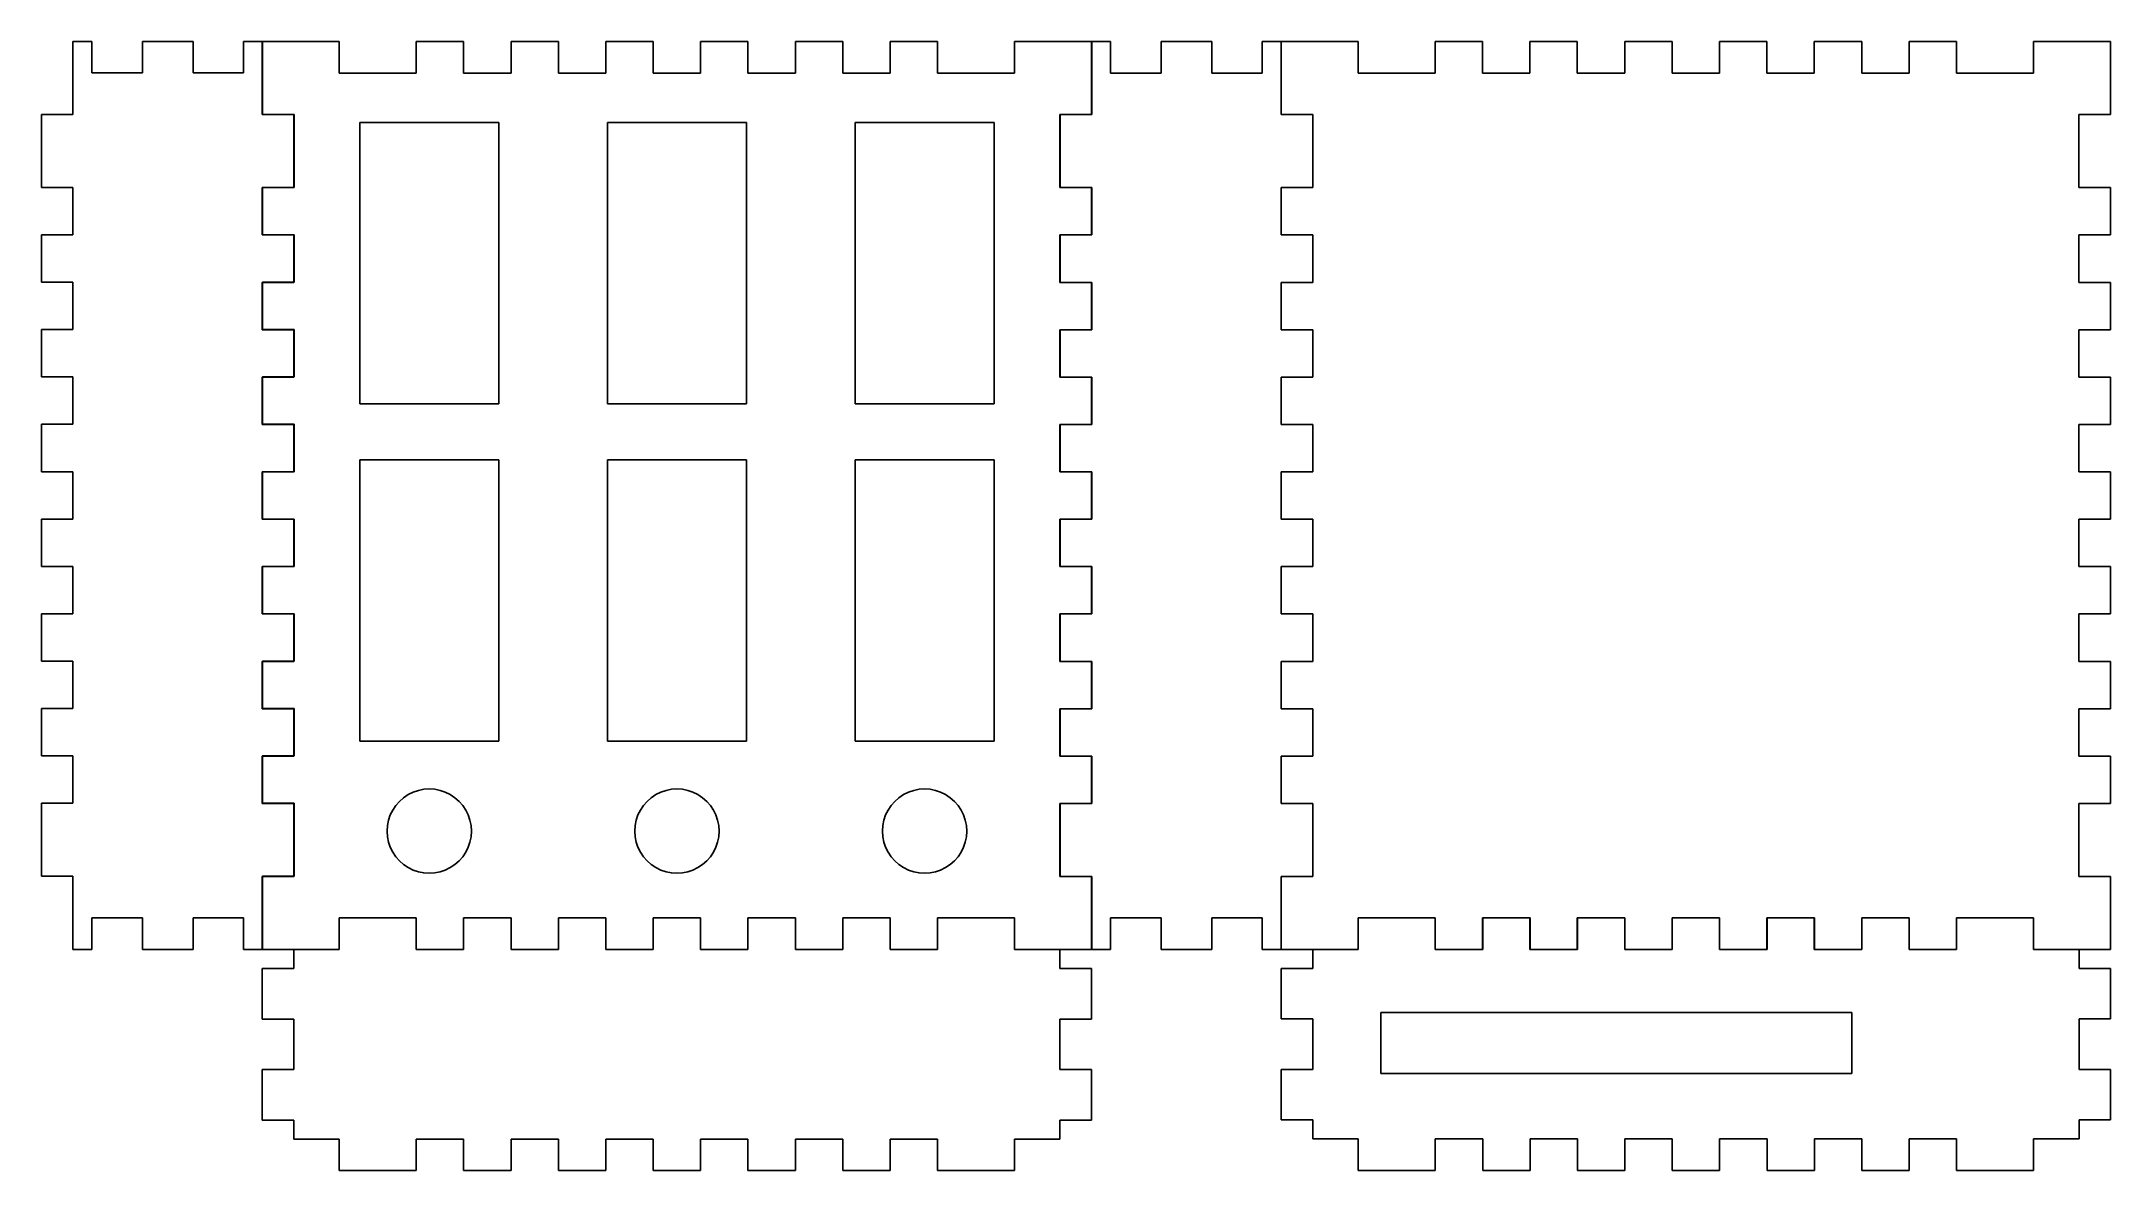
# Model space of a CAD drawing. Extents: x 17 to 279, y 80 to 223.
import ezdxf

# ---------------------------------------------------------------- set-up
doc = ezdxf.new("R2010")
doc.units = 0
doc.layers.get('0').update_dxf_attribs({"linetype": 'CONTINUOUS'})

msp = doc.modelspace()

# ---------------------------------------------------------------- linework, layer by layer
at = {"color": 7}
for p, q in [((20.567941, 214.033937), (20.567941, 223.283944)), ((20.567941, 223.283944), (22.967943, 223.283944)), ((22.967943, 223.283944), (22.967943, 219.283941)), ((29.367948, 219.283941), (29.367948, 223.283944)), ((29.367948, 223.283944), (35.767953, 223.283944)), ((35.767953, 223.283944), (35.767953, 219.283941)), ((42.167959, 219.283941), (42.167959, 223.283944)), ((42.167959, 223.283944), (44.567961, 223.283944)), ((44.527061, 214.01071), (44.527061, 223.260717)), ((44.527061, 223.260717), (54.277069, 223.260717)), ((44.567961, 223.283944), (44.567961, 214.033937)), ((54.277069, 223.260717), (54.277069, 219.260714)), ((64.027077, 219.260714), (64.027077, 223.260717)), ((64.027077, 223.260717), (70.027082, 223.260717)), ((70.027082, 223.260717), (70.027082, 219.260714)), ((76.027085, 219.260714), (76.027085, 223.260717)), ((76.027085, 223.260717), (82.02709, 223.260717)), ((82.02709, 223.260717), (82.02709, 219.260714)), ((88.027095, 219.260714), (88.027095, 223.260717)), ((88.027095, 223.260717), (94.0271, 223.260717)), ((94.0271, 223.260717), (94.0271, 219.260714)), ((100.027108, 223.260717), (106.027113, 223.260717)), ((100.027108, 219.260714), (100.027108, 223.260717)), ((106.027113, 223.260717), (106.027113, 219.260714)), ((112.027118, 219.260714), (112.027118, 223.260717)), ((112.027118, 223.260717), (118.027123, 223.260717)), ((118.027123, 223.260717), (118.027123, 219.260714)), ((124.027128, 219.260714), (124.027128, 223.260717)), ((124.027128, 223.260717), (130.027132, 223.260717)), ((130.027132, 223.260717), (130.027132, 219.260714)), ((139.77714, 219.260714), (139.77714, 223.260717)), ((139.77714, 223.260717), (149.527147, 223.260717)), ((149.527147, 223.260717), (149.527147, 214.01071)), ((149.540832, 214.01071), (149.540832, 223.260717)), ((149.540832, 223.260717), (151.940834, 223.260717)), ((151.940834, 223.260717), (151.940834, 219.260714)), ((158.340839, 219.260714), (158.340839, 223.260717)), ((158.340839, 223.260717), (164.740845, 223.260717)), ((164.740845, 223.260717), (164.740845, 219.260714)), ((171.14085, 219.260714), (171.14085, 223.260717)), ((171.14085, 223.260717), (173.540852, 223.260717)), ((173.524158, 214.01071), (173.524158, 223.260717)), ((173.524158, 223.260717), (183.274166, 223.260717)), ((173.540852, 223.260717), (173.540852, 214.01071)), ((183.274166, 223.260717), (183.274166, 219.260714)), ((193.024174, 219.260714), (193.024174, 223.260717)), ((193.024174, 223.260717), (199.024179, 223.260717)), ((199.024179, 223.260717), (199.024179, 219.260714)), ((205.024183, 219.260714), (205.024183, 223.260717)), ((205.024183, 223.260717), (211.024188, 223.260717)), ((211.024188, 223.260717), (211.024188, 219.260714)), ((217.024193, 219.260714), (217.024193, 223.260717)), ((217.024193, 223.260717), (223.024198, 223.260717)), ((223.024198, 223.260717), (223.024198, 219.260714)), ((229.024205, 219.260714), (229.024205, 223.260717)), ((229.024205, 223.260717), (235.02421, 223.260717)), ((235.02421, 223.260717), (235.02421, 219.260714)), ((241.024215, 219.260714), (241.024215, 223.260717)), ((241.024215, 223.260717), (247.02422, 223.260717)), ((247.02422, 223.260717), (247.02422, 219.260714)), ((253.024225, 219.260714), (253.024225, 223.260717)), ((253.024225, 223.260717), (259.02423, 223.260717)), ((259.02423, 223.260717), (259.02423, 219.260714)), ((268.774237, 219.260714), (268.774237, 223.260717)), ((268.774237, 223.260717), (278.524245, 223.260717)), ((278.524245, 223.260717), (278.524245, 214.01071)), ((22.967943, 219.283941), (29.367948, 219.283941)), ((35.767953, 219.283941), (42.167959, 219.283941)), ((54.277069, 219.260714), (64.027077, 219.260714)), ((70.027082, 219.260714), (76.027085, 219.260714)), ((82.02709, 219.260714), (88.027095, 219.260714)), ((94.0271, 219.260714), (100.027108, 219.260714)), ((106.027113, 219.260714), (112.027118, 219.260714)), ((118.027123, 219.260714), (124.027128, 219.260714)), ((130.027132, 219.260714), (139.77714, 219.260714)), ((151.940834, 219.260714), (158.340839, 219.260714)), ((164.740845, 219.260714), (171.14085, 219.260714)), ((183.274166, 219.260714), (193.024174, 219.260714)), ((199.024179, 219.260714), (205.024183, 219.260714)), ((211.024188, 219.260714), (217.024193, 219.260714)), ((223.024198, 219.260714), (229.024205, 219.260714)), ((235.02421, 219.260714), (241.024215, 219.260714)), ((247.02422, 219.260714), (253.024225, 219.260714)), ((259.02423, 219.260714), (268.774237, 219.260714)), ((16.567938, 204.783929), (16.567938, 214.033937)), ((16.567938, 214.033937), (20.567941, 214.033937)), ((48.527064, 214.01071), (44.527061, 214.01071)), ((44.567961, 214.033937), (48.567964, 214.033937)), ((48.527064, 204.760702), (48.527064, 214.01071)), ((48.567964, 214.033937), (48.567964, 204.783929)), ((56.8678, 212.996057), (74.474827, 212.996057)), ((56.8678, 177.389013), (56.8678, 212.996057)), ((74.474827, 212.996057), (74.474827, 177.389013)), ((88.22359, 212.996057), (105.830617, 212.996057)), ((88.22359, 177.389013), (88.22359, 212.996057)), ((105.830617, 212.996057), (105.830617, 177.389013)), ((119.579384, 212.996057), (137.186411, 212.996057)), ((119.579384, 177.389013), (119.579384, 212.996057)), ((137.186411, 212.996057), (137.186411, 177.389013)), ((149.527147, 214.01071), (145.527144, 214.01071)), ((145.527144, 214.01071), (145.527144, 204.760702)), ((145.540829, 204.760702), (145.540829, 214.01071)), ((145.540829, 214.01071), (149.540832, 214.01071)), ((177.524162, 214.01071), (173.524158, 214.01071)), ((173.540852, 214.01071), (177.540855, 214.01071)), ((177.524162, 204.760702), (177.524162, 214.01071)), ((177.540855, 214.01071), (177.540855, 204.760702)), ((278.524245, 214.01071), (274.524241, 214.01071)), ((274.524241, 214.01071), (274.524241, 204.760702)), ((20.567941, 204.783929), (16.567938, 204.783929)), ((20.567941, 198.783924), (20.567941, 204.783929)), ((44.527061, 198.760697), (44.527061, 204.760702)), ((44.527061, 204.760702), (48.527064, 204.760702)), ((48.567964, 204.783929), (44.567961, 204.783929)), ((44.567961, 204.783929), (44.567961, 198.783924)), ((145.527144, 204.760702), (149.527147, 204.760702)), ((149.540832, 204.760702), (145.540829, 204.760702)), ((149.527147, 204.760702), (149.527147, 198.760697)), ((149.540832, 198.760697), (149.540832, 204.760702)), ((173.524158, 198.760697), (173.524158, 204.760702)), ((173.524158, 204.760702), (177.524162, 204.760702)), ((177.540855, 204.760702), (173.540852, 204.760702)), ((173.540852, 204.760702), (173.540852, 198.760697)), ((274.524241, 204.760702), (278.524245, 204.760702)), ((278.524245, 204.760702), (278.524245, 198.760697)), ((16.567938, 192.783921), (16.567938, 198.783924)), ((16.567938, 198.783924), (20.567941, 198.783924)), ((48.527064, 198.760697), (44.527061, 198.760697)), ((44.567961, 198.783924), (48.567964, 198.783924)), ((48.527064, 192.760694), (48.527064, 198.760697)), ((48.567964, 198.783924), (48.567964, 192.783921)), ((149.527147, 198.760697), (145.527144, 198.760697)), ((145.527144, 198.760697), (145.527144, 192.760694)), ((145.540829, 192.760694), (145.540829, 198.760697)), ((145.540829, 198.760697), (149.540832, 198.760697)), ((177.524162, 198.760697), (173.524158, 198.760697)), ((173.540852, 198.760697), (177.540855, 198.760697)), ((177.524162, 192.760694), (177.524162, 198.760697)), ((177.540855, 198.760697), (177.540855, 192.760694)), ((278.524245, 198.760697), (274.524241, 198.760697)), ((274.524241, 198.760697), (274.524241, 192.760694)), ((20.567941, 192.783921), (16.567938, 192.783921)), ((20.567941, 186.783913), (20.567941, 192.783921)), ((44.527061, 186.760686), (44.527061, 192.760694)), ((44.527061, 192.760694), (48.527064, 192.760694)), ((48.567964, 192.783921), (44.567961, 192.783921)), ((44.567961, 192.783921), (44.567961, 186.783913)), ((145.527144, 192.760694), (149.527147, 192.760694)), ((149.540832, 192.760694), (145.540829, 192.760694)), ((149.527147, 192.760694), (149.527147, 186.760686)), ((149.540832, 186.760686), (149.540832, 192.760694)), ((173.524158, 186.760686), (173.524158, 192.760694)), ((173.524158, 192.760694), (177.524162, 192.760694)), ((177.540855, 192.760694), (173.540852, 192.760694)), ((173.540852, 192.760694), (173.540852, 186.760686)), ((274.524241, 192.760694), (278.524245, 192.760694)), ((278.524245, 192.760694), (278.524245, 186.760686)), ((16.567938, 180.783908), (16.567938, 186.783913)), ((16.567938, 186.783913), (20.567941, 186.783913)), ((48.527064, 186.760686), (44.527061, 186.760686)), ((44.567961, 186.783913), (48.567964, 186.783913)), ((48.527064, 180.760681), (48.527064, 186.760686)), ((48.567964, 186.783913), (48.567964, 180.783908)), ((149.527147, 186.760686), (145.527144, 186.760686)), ((145.527144, 186.760686), (145.527144, 180.760681)), ((145.540829, 180.760681), (145.540829, 186.760686)), ((145.540829, 186.760686), (149.540832, 186.760686)), ((177.524162, 186.760686), (173.524158, 186.760686)), ((173.540852, 186.760686), (177.540855, 186.760686)), ((177.524162, 180.760681), (177.524162, 186.760686)), ((177.540855, 186.760686), (177.540855, 180.760681)), ((278.524245, 186.760686), (274.524241, 186.760686)), ((274.524241, 186.760686), (274.524241, 180.760681)), ((20.567941, 180.783908), (16.567938, 180.783908)), ((20.567941, 174.783903), (20.567941, 180.783908)), ((48.567964, 180.783908), (44.567961, 180.783908)), ((44.567961, 180.783908), (44.567961, 174.783903)), ((44.527061, 174.760676), (44.527061, 180.760681)), ((44.527061, 180.760681), (48.527064, 180.760681)), ((145.527144, 180.760681), (149.527147, 180.760681)), ((149.540832, 180.760681), (145.540829, 180.760681)), ((149.527147, 180.760681), (149.527147, 174.760676)), ((149.540832, 174.760676), (149.540832, 180.760681)), ((173.524158, 174.760676), (173.524158, 180.760681)), ((173.524158, 180.760681), (177.524162, 180.760681)), ((177.540855, 180.760681), (173.540852, 180.760681)), ((173.540852, 180.760681), (173.540852, 174.760676)), ((274.524241, 180.760681), (278.524245, 180.760681)), ((278.524245, 180.760681), (278.524245, 174.760676)), ((74.474827, 177.389013), (56.8678, 177.389013)), ((105.830617, 177.389013), (88.22359, 177.389013)), ((137.186411, 177.389013), (119.579384, 177.389013)), ((16.567938, 168.783901), (16.567938, 174.783903)), ((16.567938, 174.783903), (20.567941, 174.783903)), ((48.527064, 174.760676), (44.527061, 174.760676)), ((44.567961, 174.783903), (48.567964, 174.783903)), ((48.527064, 168.760674), (48.527064, 174.760676)), ((48.567964, 174.783903), (48.567964, 168.783901)), ((149.527147, 174.760676), (145.527144, 174.760676)), ((145.527144, 174.760676), (145.527144, 168.760674)), ((145.540829, 168.760674), (145.540829, 174.760676)), ((145.540829, 174.760676), (149.540832, 174.760676)), ((177.524162, 174.760676), (173.524158, 174.760676)), ((173.540852, 174.760676), (177.540855, 174.760676)), ((177.524162, 168.760674), (177.524162, 174.760676)), ((177.540855, 174.760676), (177.540855, 168.760674)), ((278.524245, 174.760676), (274.524241, 174.760676)), ((274.524241, 174.760676), (274.524241, 168.760674)), ((20.567941, 168.783901), (16.567938, 168.783901)), ((20.567941, 162.783896), (20.567941, 168.783901)), ((44.527061, 162.760669), (44.527061, 168.760674)), ((44.527061, 168.760674), (48.527064, 168.760674)), ((48.567964, 168.783901), (44.567961, 168.783901)), ((44.567961, 168.783901), (44.567961, 162.783896)), ((56.8678, 170.267638), (74.474827, 170.267638)), ((56.8678, 134.660595), (56.8678, 170.267638)), ((74.474827, 170.267638), (74.474827, 134.660595)), ((88.22359, 170.267638), (105.830617, 170.267638)), ((88.22359, 134.660595), (88.22359, 170.267638)), ((105.830617, 170.267638), (105.830617, 134.660595)), ((119.579384, 170.267638), (137.186411, 170.267638)), ((119.579384, 134.660595), (119.579384, 170.267638)), ((137.186411, 170.267638), (137.186411, 134.660595)), ((145.527144, 168.760674), (149.527147, 168.760674)), ((149.540832, 168.760674), (145.540829, 168.760674)), ((149.527147, 168.760674), (149.527147, 162.760669)), ((149.540832, 162.760669), (149.540832, 168.760674)), ((173.524158, 162.760669), (173.524158, 168.760674)), ((173.524158, 168.760674), (177.524162, 168.760674)), ((177.540855, 168.760674), (173.540852, 168.760674)), ((173.540852, 168.760674), (173.540852, 162.760669)), ((274.524241, 168.760674), (278.524245, 168.760674)), ((278.524245, 168.760674), (278.524245, 162.760669)), ((16.567938, 156.783891), (16.567938, 162.783896)), ((16.567938, 162.783896), (20.567941, 162.783896)), ((48.527064, 162.760669), (44.527061, 162.760669)), ((44.567961, 162.783896), (48.567964, 162.783896)), ((48.527064, 156.760664), (48.527064, 162.760669)), ((48.567964, 162.783896), (48.567964, 156.783891)), ((149.527147, 162.760669), (145.527144, 162.760669)), ((145.527144, 162.760669), (145.527144, 156.760664)), ((145.540829, 156.760664), (145.540829, 162.760669)), ((145.540829, 162.760669), (149.540832, 162.760669)), ((177.524162, 162.760669), (173.524158, 162.760669)), ((173.540852, 162.760669), (177.540855, 162.760669)), ((177.524162, 156.760664), (177.524162, 162.760669)), ((177.540855, 162.760669), (177.540855, 156.760664)), ((278.524245, 162.760669), (274.524241, 162.760669)), ((274.524241, 162.760669), (274.524241, 156.760664)), ((20.567941, 156.783891), (16.567938, 156.783891)), ((20.567941, 150.783886), (20.567941, 156.783891)), ((44.527061, 150.760659), (44.527061, 156.760664)), ((44.527061, 156.760664), (48.527064, 156.760664)), ((48.567964, 156.783891), (44.567961, 156.783891)), ((44.567961, 156.783891), (44.567961, 150.783886)), ((145.527144, 156.760664), (149.527147, 156.760664)), ((149.540832, 156.760664), (145.540829, 156.760664)), ((149.527147, 156.760664), (149.527147, 150.760659)), ((149.540832, 150.760659), (149.540832, 156.760664)), ((173.524158, 150.760659), (173.524158, 156.760664)), ((173.524158, 156.760664), (177.524162, 156.760664)), ((177.540855, 156.760664), (173.540852, 156.760664)), ((173.540852, 156.760664), (173.540852, 150.760659)), ((274.524241, 156.760664), (278.524245, 156.760664)), ((278.524245, 156.760664), (278.524245, 150.760659)), ((16.567938, 144.783881), (16.567938, 150.783886)), ((16.567938, 150.783886), (20.567941, 150.783886)), ((48.527064, 150.760659), (44.527061, 150.760659)), ((44.567961, 150.783886), (48.567964, 150.783886)), ((48.527064, 144.760654), (48.527064, 150.760659)), ((48.567964, 150.783886), (48.567964, 144.783881)), ((149.527147, 150.760659), (145.527144, 150.760659)), ((145.527144, 150.760659), (145.527144, 144.760654)), ((145.540829, 144.760654), (145.540829, 150.760659)), ((145.540829, 150.760659), (149.540832, 150.760659)), ((177.524162, 150.760659), (173.524158, 150.760659)), ((173.540852, 150.760659), (177.540855, 150.760659)), ((177.524162, 144.760654), (177.524162, 150.760659)), ((177.540855, 150.760659), (177.540855, 144.760654)), ((278.524245, 150.760659), (274.524241, 150.760659)), ((274.524241, 150.760659), (274.524241, 144.760654)), ((20.567941, 144.783881), (16.567938, 144.783881)), ((20.567941, 138.783876), (20.567941, 144.783881)), ((44.527061, 138.760649), (44.527061, 144.760654)), ((44.527061, 144.760654), (48.527064, 144.760654)), ((48.567964, 144.783881), (44.567961, 144.783881)), ((44.567961, 144.783881), (44.567961, 138.783876)), ((145.527144, 144.760654), (149.527147, 144.760654)), ((149.540832, 144.760654), (145.540829, 144.760654)), ((149.527147, 144.760654), (149.527147, 138.760649)), ((149.540832, 138.760649), (149.540832, 144.760654)), ((173.524158, 138.760649), (173.524158, 144.760654)), ((173.524158, 144.760654), (177.524162, 144.760654)), ((177.540855, 144.760654), (173.540852, 144.760654)), ((173.540852, 144.760654), (173.540852, 138.760649)), ((274.524241, 144.760654), (278.524245, 144.760654)), ((278.524245, 144.760654), (278.524245, 138.760649)), ((16.567938, 132.783868), (16.567938, 138.783876)), ((16.567938, 138.783876), (20.567941, 138.783876)), ((48.527064, 138.760649), (44.527061, 138.760649)), ((44.567961, 138.783876), (48.567964, 138.783876)), ((48.527064, 132.760642), (48.527064, 138.760649)), ((48.567964, 138.783876), (48.567964, 132.783868)), ((149.527147, 138.760649), (145.527144, 138.760649)), ((145.527144, 138.760649), (145.527144, 132.760642)), ((145.540829, 132.760642), (145.540829, 138.760649)), ((145.540829, 138.760649), (149.540832, 138.760649)), ((177.524162, 138.760649), (173.524158, 138.760649)), ((173.540852, 138.760649), (177.540855, 138.760649)), ((177.524162, 132.760642), (177.524162, 138.760649)), ((177.540855, 138.760649), (177.540855, 132.760642)), ((278.524245, 138.760649), (274.524241, 138.760649)), ((274.524241, 138.760649), (274.524241, 132.760642)), ((74.474827, 134.660595), (56.8678, 134.660595)), ((105.830617, 134.660595), (88.22359, 134.660595)), ((137.186411, 134.660595), (119.579384, 134.660595)), ((20.567941, 132.783868), (16.567938, 132.783868)), ((20.567941, 126.783863), (20.567941, 132.783868)), ((44.527061, 126.760637), (44.527061, 132.760642)), ((44.527061, 132.760642), (48.527064, 132.760642)), ((48.567964, 132.783868), (44.567961, 132.783868)), ((44.567961, 132.783868), (44.567961, 126.783863)), ((145.527144, 132.760642), (149.527147, 132.760642)), ((149.540832, 132.760642), (145.540829, 132.760642)), ((149.527147, 132.760642), (149.527147, 126.760637)), ((149.540832, 126.760637), (149.540832, 132.760642)), ((173.524158, 126.760637), (173.524158, 132.760642)), ((173.524158, 132.760642), (177.524162, 132.760642)), ((177.540855, 132.760642), (173.540852, 132.760642)), ((173.540852, 132.760642), (173.540852, 126.760637)), ((274.524241, 132.760642), (278.524245, 132.760642)), ((278.524245, 132.760642), (278.524245, 126.760637)), ((16.567938, 117.533858), (16.567938, 126.783863)), ((16.567938, 126.783863), (20.567941, 126.783863)), ((48.527064, 126.760637), (44.527061, 126.760637)), ((44.567961, 126.783863), (48.567964, 126.783863)), ((48.527064, 117.510631), (48.527064, 126.760637)), ((48.567964, 126.783863), (48.567964, 117.533858)), ((149.527147, 126.760637), (145.527144, 126.760637)), ((145.527144, 126.760637), (145.527144, 117.510631)), ((145.540829, 117.510631), (145.540829, 126.760637)), ((145.540829, 126.760637), (149.540832, 126.760637)), ((177.524162, 126.760637), (173.524158, 126.760637)), ((173.540852, 126.760637), (177.540855, 126.760637)), ((177.524162, 117.510631), (177.524162, 126.760637)), ((177.540855, 126.760637), (177.540855, 117.510631)), ((278.524245, 126.760637), (274.524241, 126.760637)), ((274.524241, 126.760637), (274.524241, 117.510631)), ((71.006827, 123.264348), (71.006827, 123.264348)), ((102.362616, 123.264348), (102.362616, 123.264348)), ((133.718411, 123.264348), (133.718411, 123.264348)), ((20.567941, 117.533858), (16.567938, 117.533858)), ((20.567941, 108.28385), (20.567941, 117.533858)), ((44.527061, 108.260623), (44.527061, 117.510631)), ((44.527061, 117.510631), (48.527064, 117.510631)), ((48.567964, 117.533858), (44.567961, 117.533858)), ((44.567961, 117.533858), (44.567961, 108.28385)), ((145.527144, 117.510631), (149.527147, 117.510631)), ((149.540832, 117.510631), (145.540829, 117.510631)), ((149.527147, 117.510631), (149.527147, 108.260623)), ((149.540832, 108.260623), (149.540832, 117.510631)), ((173.524158, 108.260623), (173.524158, 117.510631)), ((173.524158, 117.510631), (177.524162, 117.510631)), ((177.540855, 117.510631), (173.540852, 117.510631)), ((173.540852, 117.510631), (173.540852, 108.260623)), ((274.524241, 117.510631), (278.524245, 117.510631)), ((278.524245, 117.510631), (278.524245, 108.260623)), ((29.367948, 112.283853), (22.967943, 112.283853)), ((22.967943, 112.283853), (22.967943, 108.28385)), ((29.367948, 108.28385), (29.367948, 112.283853)), ((42.167959, 112.283853), (35.767953, 112.283853)), ((35.767953, 112.283853), (35.767953, 108.28385)), ((42.167959, 108.28385), (42.167959, 112.283853)), ((64.027077, 112.260626), (54.277069, 112.260626)), ((54.277069, 112.260626), (54.277069, 108.260623)), ((54.277069, 108.260117), (54.277069, 112.26012)), ((54.277069, 112.26012), (64.027077, 112.26012)), ((64.027077, 108.260623), (64.027077, 112.260626)), ((64.027077, 112.26012), (64.027077, 108.260117)), ((76.027085, 112.260626), (70.027082, 112.260626)), ((70.027082, 112.260626), (70.027082, 108.260623)), ((70.027082, 108.260117), (70.027082, 112.26012)), ((70.027082, 112.26012), (76.027085, 112.26012)), ((76.027085, 108.260623), (76.027085, 112.260626)), ((76.027085, 112.26012), (76.027085, 108.260117)), ((88.027095, 112.260626), (82.02709, 112.260626)), ((82.02709, 112.260626), (82.02709, 108.260623)), ((82.02709, 108.260117), (82.02709, 112.26012)), ((82.02709, 112.26012), (88.027095, 112.26012)), ((88.027095, 108.260623), (88.027095, 112.260626)), ((88.027095, 112.26012), (88.027095, 108.260117)), ((100.027108, 112.260626), (94.0271, 112.260626)), ((94.0271, 112.260626), (94.0271, 108.260623)), ((94.0271, 108.260117), (94.0271, 112.26012)), ((94.0271, 112.26012), (100.027108, 112.26012)), ((100.027108, 108.260623), (100.027108, 112.260626)), ((100.027108, 112.26012), (100.027108, 108.260117)), ((112.027118, 112.260626), (106.027113, 112.260626)), ((106.027113, 112.260626), (106.027113, 108.260623)), ((106.027113, 108.260117), (106.027113, 112.26012)), ((106.027113, 112.26012), (112.027118, 112.26012)), ((112.027118, 108.260623), (112.027118, 112.260626)), ((112.027118, 112.26012), (112.027118, 108.260117)), ((124.027128, 112.260626), (118.027123, 112.260626)), ((118.027123, 112.260626), (118.027123, 108.260623)), ((118.027123, 108.260117), (118.027123, 112.26012)), ((118.027123, 112.26012), (124.027128, 112.26012)), ((124.027128, 108.260623), (124.027128, 112.260626)), ((124.027128, 112.26012), (124.027128, 108.260117)), ((139.77714, 112.260626), (130.027132, 112.260626)), ((130.027132, 112.260626), (130.027132, 108.260623)), ((130.027132, 108.260117), (130.027132, 112.26012)), ((130.027132, 112.26012), (139.77714, 112.26012)), ((139.77714, 108.260623), (139.77714, 112.260626)), ((139.77714, 112.26012), (139.77714, 108.260117)), ((158.340839, 112.260626), (151.940834, 112.260626)), ((151.940834, 112.260626), (151.940834, 108.260623)), ((158.340839, 108.260623), (158.340839, 112.260626)), ((171.14085, 112.260626), (164.740845, 112.260626)), ((164.740845, 112.260626), (164.740845, 108.260623)), ((171.14085, 108.260623), (171.14085, 112.260626)), ((193.024174, 112.260626), (183.274166, 112.260626)), ((183.274166, 112.260626), (183.274166, 108.260623)), ((183.290225, 108.277389), (183.290225, 112.277392)), ((183.290225, 112.277392), (193.040233, 112.277392)), ((193.024174, 108.260623), (193.024174, 112.260626)), ((193.040233, 112.277392), (193.040233, 108.277389)), ((205.024183, 112.260626), (199.024179, 112.260626)), ((199.024179, 112.260626), (199.024179, 108.260623)), ((199.040238, 108.277389), (199.040238, 112.277392)), ((199.040238, 112.277392), (205.040241, 112.277392)), ((205.024183, 108.260623), (205.024183, 112.260626)), ((205.040241, 112.277392), (205.040241, 108.277389)), ((217.024193, 112.260626), (211.024188, 112.260626)), ((211.024188, 112.260626), (211.024188, 108.260623)), ((211.040246, 108.277389), (211.040246, 112.277392)), ((211.040246, 112.277392), (217.040251, 112.277392)), ((217.024193, 108.260623), (217.024193, 112.260626)), ((217.040251, 112.277392), (217.040251, 108.277389)), ((229.024205, 112.260626), (223.024198, 112.260626)), ((223.024198, 112.260626), (223.024198, 108.260623)), ((223.040256, 108.277389), (223.040256, 112.277392)), ((223.040256, 112.277392), (229.040264, 112.277392)), ((229.024205, 108.260623), (229.024205, 112.260626)), ((229.040264, 112.277392), (229.040264, 108.277389)), ((241.024215, 112.260626), (235.02421, 112.260626)), ((235.02421, 112.260626), (235.02421, 108.260623)), ((235.040269, 108.277389), (235.040269, 112.277392)), ((235.040269, 112.277392), (241.040274, 112.277392)), ((241.024215, 108.260623), (241.024215, 112.260626)), ((241.040274, 112.277392), (241.040274, 108.277389)), ((253.024225, 112.260626), (247.02422, 112.260626)), ((247.02422, 112.260626), (247.02422, 108.260623)), ((247.040279, 108.277389), (247.040279, 112.277392)), ((247.040279, 112.277392), (253.040284, 112.277392)), ((253.024225, 108.260623), (253.024225, 112.260626)), ((253.040284, 112.277392), (253.040284, 108.277389)), ((268.774237, 112.260626), (259.02423, 112.260626)), ((259.02423, 112.260626), (259.02423, 108.260623)), ((259.040289, 108.277389), (259.040289, 112.277392)), ((259.040289, 112.277392), (268.790296, 112.277392)), ((268.774237, 108.260623), (268.774237, 112.260626)), ((268.790296, 112.277392), (268.790296, 108.277389)), ((22.967943, 108.28385), (20.567941, 108.28385)), ((35.767953, 108.28385), (29.367948, 108.28385)), ((44.567961, 108.28385), (42.167959, 108.28385)), ((54.277069, 108.260623), (44.527061, 108.260623)), ((48.527064, 105.860115), (48.527064, 108.260117)), ((48.527064, 108.260117), (54.277069, 108.260117)), ((70.027082, 108.260623), (64.027077, 108.260623)), ((64.027077, 108.260117), (70.027082, 108.260117)), ((82.02709, 108.260623), (76.027085, 108.260623)), ((76.027085, 108.260117), (82.02709, 108.260117)), ((94.0271, 108.260623), (88.027095, 108.260623)), ((88.027095, 108.260117), (94.0271, 108.260117)), ((106.027113, 108.260623), (100.027108, 108.260623)), ((100.027108, 108.260117), (106.027113, 108.260117)), ((118.027123, 108.260623), (112.027118, 108.260623)), ((112.027118, 108.260117), (118.027123, 108.260117)), ((130.027132, 108.260623), (124.027128, 108.260623)), ((124.027128, 108.260117), (130.027132, 108.260117)), ((149.527147, 108.260623), (139.77714, 108.260623)), ((139.77714, 108.260117), (145.527144, 108.260117)), ((145.527144, 108.260117), (145.527144, 105.860115)), ((151.940834, 108.260623), (149.540832, 108.260623)), ((164.740845, 108.260623), (158.340839, 108.260623)), ((173.540852, 108.260623), (171.14085, 108.260623)), ((183.274166, 108.260623), (173.524158, 108.260623)), ((177.54022, 105.877387), (177.54022, 108.277389)), ((177.54022, 108.277389), (183.290225, 108.277389)), ((199.024179, 108.260623), (193.024174, 108.260623)), ((193.040233, 108.277389), (199.040238, 108.277389)), ((211.024188, 108.260623), (205.024183, 108.260623)), ((205.040241, 108.277389), (211.040246, 108.277389)), ((223.024198, 108.260623), (217.024193, 108.260623)), ((217.040251, 108.277389), (223.040256, 108.277389)), ((235.02421, 108.260623), (229.024205, 108.260623)), ((229.040264, 108.277389), (235.040269, 108.277389)), ((247.02422, 108.260623), (241.024215, 108.260623)), ((241.040274, 108.277389), (247.040279, 108.277389)), ((259.02423, 108.260623), (253.024225, 108.260623)), ((253.040284, 108.277389), (259.040289, 108.277389)), ((278.524245, 108.260623), (268.774237, 108.260623)), ((268.790296, 108.277389), (274.5403, 108.277389)), ((274.5403, 108.277389), (274.5403, 105.877387)), ((44.527061, 99.46011), (44.527061, 105.860115)), ((44.527061, 105.860115), (48.527064, 105.860115)), ((145.527144, 105.860115), (149.527147, 105.860115)), ((149.527147, 105.860115), (149.527147, 99.46011)), ((173.540217, 99.477382), (173.540217, 105.877387)), ((173.540217, 105.877387), (177.54022, 105.877387)), ((274.5403, 105.877387), (278.540303, 105.877387)), ((278.540303, 105.877387), (278.540303, 99.477382)), ((186.13856, 100.268007), (245.785169, 100.268007)), ((186.13856, 92.555083), (186.13856, 100.268007)), ((245.785169, 100.268007), (245.785169, 92.555083)), ((48.527064, 99.46011), (44.527061, 99.46011)), ((48.527064, 93.060105), (48.527064, 99.46011)), ((149.527147, 99.46011), (145.527144, 99.46011)), ((145.527144, 99.46011), (145.527144, 93.060105)), ((177.54022, 99.477382), (173.540217, 99.477382)), ((177.54022, 93.077377), (177.54022, 99.477382)), ((278.540303, 99.477382), (274.5403, 99.477382)), ((274.5403, 99.477382), (274.5403, 93.077377)), ((44.527061, 86.660099), (44.527061, 93.060105)), ((44.527061, 93.060105), (48.527064, 93.060105)), ((145.527144, 93.060105), (149.527147, 93.060105)), ((149.527147, 93.060105), (149.527147, 86.660099)), ((173.540217, 86.677371), (173.540217, 93.077377)), ((173.540217, 93.077377), (177.54022, 93.077377)), ((245.785169, 92.555083), (186.13856, 92.555083)), ((274.5403, 93.077377), (278.540303, 93.077377)), ((278.540303, 93.077377), (278.540303, 86.677371)), ((48.527064, 86.660099), (44.527061, 86.660099)), ((48.527064, 84.260097), (48.527064, 86.660099)), ((149.527147, 86.660099), (145.527144, 86.660099)), ((145.527144, 86.660099), (145.527144, 84.260097)), ((177.54022, 86.677371), (173.540217, 86.677371)), ((177.54022, 84.277369), (177.54022, 86.677371)), ((278.540303, 86.677371), (274.5403, 86.677371)), ((274.5403, 86.677371), (274.5403, 84.277369)), ((54.277069, 84.260097), (48.527064, 84.260097)), ((54.277069, 80.260094), (54.277069, 84.260097)), ((70.027082, 84.260097), (64.027077, 84.260097)), ((64.027077, 84.260097), (64.027077, 80.260094)), ((70.027082, 80.260094), (70.027082, 84.260097)), ((82.02709, 84.260097), (76.027085, 84.260097)), ((76.027085, 84.260097), (76.027085, 80.260094)), ((82.02709, 80.260094), (82.02709, 84.260097)), ((94.0271, 84.260097), (88.027095, 84.260097)), ((88.027095, 84.260097), (88.027095, 80.260094)), ((94.0271, 80.260094), (94.0271, 84.260097)), ((106.027113, 84.260097), (100.027108, 84.260097)), ((100.027108, 84.260097), (100.027108, 80.260094)), ((106.027113, 80.260094), (106.027113, 84.260097)), ((118.027123, 84.260097), (112.027118, 84.260097)), ((112.027118, 84.260097), (112.027118, 80.260094)), ((118.027123, 80.260094), (118.027123, 84.260097)), ((130.027132, 84.260097), (124.027128, 84.260097)), ((124.027128, 84.260097), (124.027128, 80.260094)), ((130.027132, 80.260094), (130.027132, 84.260097)), ((139.77714, 84.260097), (139.77714, 80.260094)), ((145.527144, 84.260097), (139.77714, 84.260097)), ((183.290225, 84.277369), (177.54022, 84.277369)), ((183.290225, 80.277366), (183.290225, 84.277369)), ((199.040238, 84.277369), (193.040233, 84.277369)), ((193.040233, 84.277369), (193.040233, 80.277366)), ((199.040238, 80.277366), (199.040238, 84.277369)), ((211.040246, 84.277369), (205.040241, 84.277369)), ((205.040241, 84.277369), (205.040241, 80.277366)), ((211.040246, 80.277366), (211.040246, 84.277369)), ((223.040256, 84.277369), (217.040251, 84.277369)), ((217.040251, 84.277369), (217.040251, 80.277366)), ((223.040256, 80.277366), (223.040256, 84.277369)), ((235.040269, 84.277369), (229.040264, 84.277369)), ((229.040264, 84.277369), (229.040264, 80.277366)), ((235.040269, 80.277366), (235.040269, 84.277369)), ((247.040279, 84.277369), (241.040274, 84.277369)), ((241.040274, 84.277369), (241.040274, 80.277366)), ((247.040279, 80.277366), (247.040279, 84.277369)), ((259.040289, 84.277369), (253.040284, 84.277369)), ((253.040284, 84.277369), (253.040284, 80.277366)), ((259.040289, 80.277366), (259.040289, 84.277369)), ((274.5403, 84.277369), (268.790296, 84.277369)), ((268.790296, 84.277369), (268.790296, 80.277366)), ((64.027077, 80.260094), (54.277069, 80.260094)), ((76.027085, 80.260094), (70.027082, 80.260094)), ((88.027095, 80.260094), (82.02709, 80.260094)), ((100.027108, 80.260094), (94.0271, 80.260094)), ((112.027118, 80.260094), (106.027113, 80.260094)), ((124.027128, 80.260094), (118.027123, 80.260094)), ((139.77714, 80.260094), (130.027132, 80.260094)), ((193.040233, 80.277366), (183.290225, 80.277366)), ((205.040241, 80.277366), (199.040238, 80.277366)), ((217.040251, 80.277366), (211.040246, 80.277366)), ((229.040264, 80.277366), (223.040256, 80.277366)), ((241.040274, 80.277366), (235.040269, 80.277366)), ((253.040284, 80.277366), (247.040279, 80.277366)), ((268.790296, 80.277366), (259.040289, 80.277366))]:
    msp.add_line(p, q, dxfattribs=at)
for points in [[(63.002971, 127.886728), (64.654082, 128.840277), (66.688544, 128.840277), (68.339656, 127.886728)], [(94.358761, 127.886728), (96.009872, 128.840277), (98.044334, 128.840277), (99.695445, 127.886728)], [(125.714555, 127.886728), (127.365666, 128.840277), (129.400128, 128.840277), (131.05124, 127.886728)], [(60.3358, 123.264348), (60.335076, 125.171027), (61.35186, 126.93318), (63.002971, 127.886728)], [(68.339656, 127.886728), (69.990767, 126.93318), (71.007551, 125.171027), (71.006827, 123.264348)], [(91.691589, 123.264348), (91.690865, 125.171027), (92.707649, 126.93318), (94.358761, 127.886728)], [(99.695445, 127.886728), (101.346556, 126.93318), (102.36334, 125.171027), (102.362616, 123.264348)], [(123.047384, 123.264348), (123.04666, 125.171026), (124.063444, 126.93318), (125.714555, 127.886728)], [(131.05124, 127.886728), (132.702351, 126.93318), (133.719135, 125.171026), (133.718411, 123.264348)], [(63.002971, 118.641968), (61.35186, 119.595517), (60.335076, 121.35767), (60.3358, 123.264348)], [(71.006827, 123.264348), (71.007551, 121.35767), (69.990767, 119.595517), (68.339656, 118.641968)], [(94.358761, 118.641968), (92.707649, 119.595517), (91.690865, 121.35767), (91.691589, 123.264348)], [(102.362616, 123.264348), (102.36334, 121.35767), (101.346556, 119.595517), (99.695445, 118.641968)], [(125.714555, 118.641968), (124.063444, 119.595517), (123.04666, 121.35767), (123.047384, 123.264348)], [(133.718411, 123.264348), (133.719135, 121.35767), (132.702351, 119.595517), (131.05124, 118.641968)], [(68.339656, 118.641968), (66.688544, 117.68842), (64.654082, 117.68842), (63.002971, 118.641968)], [(99.695445, 118.641968), (98.044334, 117.68842), (96.009872, 117.68842), (94.358761, 118.641968)], [(131.05124, 118.641968), (129.400128, 117.68842), (127.365666, 117.68842), (125.714555, 118.641968)]]:
    msp.add_open_spline(points, degree=3, dxfattribs=at)

doc.saveas('drawing.dxf')
